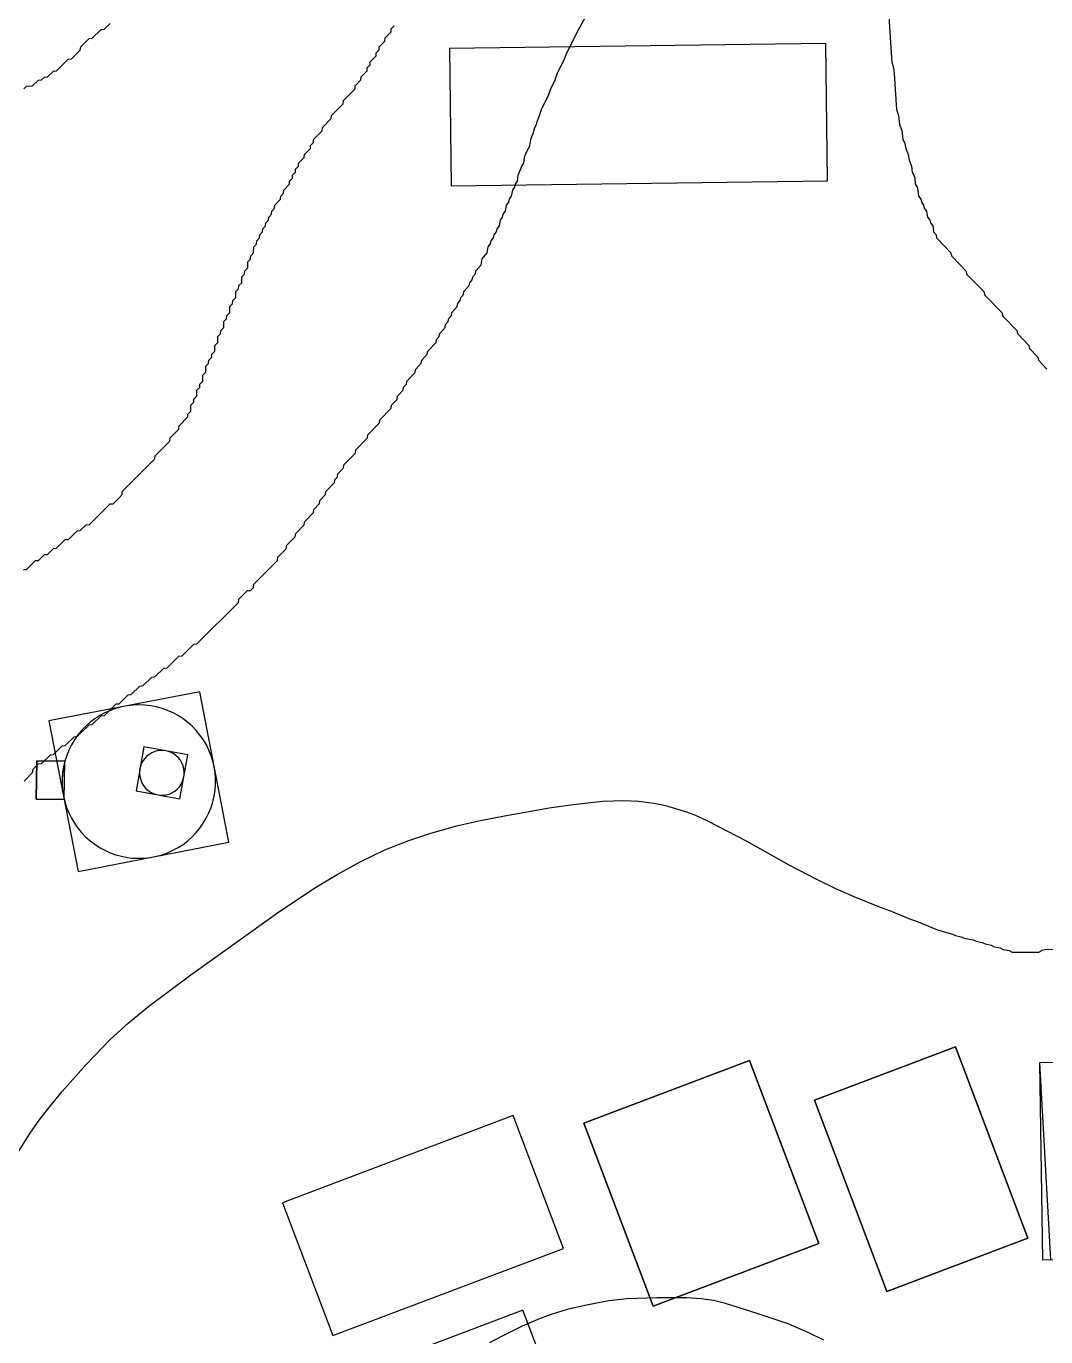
# Model space of a CAD drawing. Header units: millimetres. Extents: x 0 to 600000, y 0 to 540000.
# Drawn here: x 300605 to 385944, y 124832 to 234607 of the extents above; entities that cross this region are included whole.
import ezdxf

# ---------------------------------------------------------------- set-up
doc = ezdxf.new("R2010")
doc.units = ezdxf.units.MM
for name, color, linetype in [('BLDG_BOX_CAMPUS', 5, 'Continuous'), ('BLDG_BOX_RASTER', 1, 'Continuous'), ('BLDG_FOOTPRINT_CAMPUS', 8, 'Continuous'), ('BLDG_FOOTPRINT_RASTER', 12, 'Continuous'), ('CONTOUR_59', 22, 'Continuous'), ('CONTOUR_60', 14, 'Continuous'), ('CONTOUR_61', 14, 'Continuous'), ('CONTOUR_62', 12, 'Continuous')]:
    doc.layers.add(name, color=color, linetype=linetype)

msp = doc.modelspace()

# ---------------------------------------------------------------- linework, layer by layer
at = {"layer": 'BLDG_BOX_CAMPUS'}
for points in [[(367673, 221646, 59956), (367527, 233145, 59988), (336030, 232745, 60642), (336176, 221246, 60285), (367673, 221646, 59956)], [(304945, 163815, 59595), (317564, 166253, 59181), (315128, 178863, 59814), (302509, 176425, 60177), (304945, 163815, 59595)], [(314132, 173585, 59624), (310451, 174242, 59779), (309794, 170561, 59655), (313475, 169904, 59493), (314132, 173585, 59624)], [(301445, 169858, 59930), (303791, 169824, 59844), (303838, 173036, 59949), (301492, 173071, 60020), (301445, 169858, 59930)]]:
    msp.add_polyline3d(points, close=True, dxfattribs=at)
at = {"layer": 'BLDG_BOX_RASTER'}
for points in [[(384437, 133100, 58898), (378376, 149107, 58955), (366575, 144639, 58976), (372636, 128632, 58974), (384437, 133100, 58898)], [(366954, 132655, 58980), (361152, 147980, 58985), (347278, 142728, 58993), (353080, 127402, 59000), (366954, 132655, 58980)], [(385684, 131273, 58894), (406184, 131599, 58573), (405922, 148108, 58553), (385421, 147782, 58914), (385684, 131273, 58894)], [(341368, 143363, 58994), (322059, 136052, 58991), (326271, 124926, 58991), (345580, 132236, 58996), (341368, 143363, 58994)], [(342179, 127062, 58998), (328788, 121992, 58994), (332817, 111350, 59298), (346208, 116420, 59468), (342179, 127062, 58998)]]:
    msp.add_polyline3d(points, close=True, dxfattribs=at)
at = {"layer": 'BLDG_FOOTPRINT_CAMPUS'}
for points in [[(367673, 221646, 59956), (367527, 233145, 59988), (336030, 232745, 60642), (336176, 221246, 60285), (367673, 221646, 59956)], [(316458, 171580, 59454), (316421, 172071, 59477), (316346, 172558, 59501), (316234, 173037, 59525), (316086, 173507, 59551), (315902, 173964, 59577), (315684, 174405, 59604), (315433, 174828, 59631), (315150, 175231, 59658), (314837, 175611, 59685), (314496, 175966, 59712), (314129, 176294, 59738), (313737, 176593, 59765), (313324, 176860, 59790), (312892, 177096, 59815), (312443, 177298, 59839), (311980, 177464, 59862), (311505, 177595, 59883), (311022, 177689, 59903), (310533, 177746, 59922), (310041, 177765, 59939), (309549, 177747, 59954), (309060, 177691, 59968), (308577, 177597, 59980), (308102, 177467, 59988), (307639, 177301, 59997), (307189, 177100, 60000), (306757, 176865, 60000), (306343, 176598, 60001), (305951, 176300, 60005), (305584, 175973, 60001), (305242, 175618, 60000), (304929, 175239, 59999), (304645, 174836, 59991), (304393, 174413, 59984), (304174, 173972, 59974), (303990, 173516, 59962), (303841, 173047, 59950), (303729, 172567, 59936), (303653, 172081, 59922), (303615, 171590, 59907), (303615, 171098, 59891), (303652, 170607, 59874), (303727, 170120, 59856), (303839, 169641, 59837), (303987, 169171, 59816), (304170, 168715, 59794), (304388, 168273, 59771), (304640, 167850, 59748), (304923, 167447, 59723), (305236, 167067, 59697), (305577, 166712, 59671), (305944, 166384, 59645), (306335, 166086, 59618), (306748, 165818, 59592), (307181, 165582, 59566), (307630, 165381, 59540), (308093, 165214, 59515), (308567, 165083, 59490), (309051, 164989, 59467), (309540, 164932, 59445), (310032, 164913, 59424), (310523, 164931, 59405), (311013, 164987, 59388), (311496, 165081, 59372), (311971, 165211, 59358), (312434, 165377, 59347), (312883, 165578, 59337), (313316, 165813, 59330), (313730, 166080, 59325), (314121, 166378, 59322), (314489, 166706, 59321), (314831, 167060, 59323), (315144, 167440, 59327), (315428, 167842, 59333), (315680, 168265, 59341), (315898, 168706, 59352), (316083, 169162, 59364), (316232, 169632, 59379), (316344, 170111, 59395), (316420, 170597, 59413), (316458, 171088, 59433), (316458, 171580, 59454)], [(313836, 172143, 59573), (313807, 172409, 59586), (313740, 172668, 59599), (313637, 172915, 59613), (313501, 173145, 59627), (313332, 173353, 59642), (313136, 173535, 59657), (312916, 173687, 59671), (312677, 173806, 59684), (312423, 173890, 59697), (312160, 173937, 59708), (311893, 173946, 59717), (311627, 173917, 59725), (311368, 173850, 59732), (311121, 173748, 59736), (310891, 173611, 59739), (310683, 173442, 59739), (310501, 173246, 59737), (310349, 173026, 59734), (310230, 172787, 59728), (310146, 172533, 59721), (310099, 172270, 59712), (310090, 172003, 59702), (310119, 171737, 59690), (310186, 171478, 59677), (310289, 171231, 59664), (310425, 171001, 59650), (310594, 170793, 59635), (310790, 170611, 59621), (311010, 170459, 59607), (311249, 170340, 59593), (311503, 170256, 59581), (311766, 170209, 59569), (312033, 170200, 59559), (312299, 170229, 59550), (312558, 170296, 59543), (312805, 170399, 59538), (313035, 170535, 59536), (313243, 170704, 59535), (313425, 170900, 59536), (313577, 171120, 59540), (313696, 171359, 59546), (313780, 171613, 59553), (313827, 171876, 59563), (313836, 172143, 59573)], [(301492, 173071, 60020), (303838, 173036, 59949), (303717, 172509, 59935), (303641, 171973, 59919), (303611, 171433, 59902), (303626, 170892, 59884), (303686, 170354, 59865), (303791, 169824, 59844), (301445, 169858, 59930), (301492, 173071, 60020)]]:
    msp.add_polyline3d(points, close=True, dxfattribs=at)
at = {"layer": 'BLDG_FOOTPRINT_RASTER'}
for points in [[(366575, 144639, 58976), (378376, 149107, 58955), (384437, 133100, 58898), (372636, 128632, 58974), (366575, 144639, 58976)], [(347278, 142728, 58993), (361152, 147980, 58985), (366954, 132655, 58980), (353080, 127402, 59000), (347278, 142728, 58993)], [(385421, 147782, 58914), (386337, 131283, 58889), (406184, 131599, 58573), (405451, 147929, 58566), (385421, 147782, 58914)], [(326271, 124926, 58991), (345580, 132236, 58996), (341368, 143363, 58994), (322059, 136052, 58991), (326271, 124926, 58991)], [(332817, 111350, 59298), (346208, 116420, 59468), (342179, 127062, 58998), (328788, 121992, 58994), (332817, 111350, 59298)]]:
    msp.add_polyline3d(points, close=True, dxfattribs=at)
at = {"layer": 'CONTOUR_59'}
for points in [[(299357, 139375, 59000), (300875, 141808, 59000), (301596, 142875, 59000), (302375, 143881, 59000), (303625, 145389, 59000), (305625, 147641, 59000), (307625, 149724, 59000), (309125, 151103, 59000), (310875, 152526, 59000), (314375, 155161, 59000), (321625, 160337, 59000), (324692, 162375, 59000), (326625, 163560, 59000), (328548, 164625, 59000), (330625, 165622, 59000), (332625, 166414, 59000), (334375, 166997, 59000), (336625, 167622, 59000), (338625, 168073, 59000), (340625, 168473, 59000), (344375, 169137, 59000), (346375, 169429, 59000), (348875, 169692, 59000), (350625, 169748, 59000), (351875, 169689, 59000), (353125, 169531, 59000), (354125, 169323, 59000), (355875, 168802, 59000), (356625, 168510, 59000), (357625, 168051, 59000), (360875, 166367, 59000), (364443, 164375, 59000), (366808, 163125, 59000), (368344, 162375, 59000), (369875, 161712, 59000), (371950, 160875, 59000), (372875, 160541, 59000), (374625, 159814, 59000), (375125, 159653, 59000), (376875, 158908, 59000), (378125, 158547, 59000), (378375, 158437, 59000), (378875, 158321, 59000), (379125, 158210, 59000), (379875, 158080, 59000), (380125, 157966, 59000), (380625, 157854, 59000), (380875, 157734, 59000), (381375, 157625, 59000), (381625, 157500, 59000), (382125, 157407, 59000), (382375, 157268, 59000), (382875, 157194, 59000), (383125, 157042, 59000), (383375, 157036, 59000), (385375, 157054, 59000), (385526, 157125, 59000), (385625, 157224, 59000), (385875, 157267, 59000), (387875, 157316, 59000)], [(367375, 124538, 59000), (366125, 125170, 59000), (364375, 125928, 59000), (361875, 126766, 59000), (359125, 127611, 59000), (358125, 127873, 59000), (357125, 128013, 59000), (355875, 128094, 59000), (353375, 128102, 59000), (350875, 128015, 59000), (349375, 127830, 59000), (347375, 127466, 59000), (345875, 127105, 59000), (344625, 126725, 59000), (343625, 126368, 59000), (342125, 125735, 59000), (340375, 124868, 59000), (339375, 124315, 59000)]]:
    msp.add_polyline3d(points, dxfattribs=at)
at = {"layer": 'CONTOUR_60'}
for points in [[(300419, 171375, 60000), (301125, 172091, 60000), (301174, 172375, 60000), (301625, 172826, 60000), (301875, 172848, 60000), (302625, 173584, 60000), (302875, 173602, 60000), (303625, 174337, 60000), (303875, 174354, 60000), (304625, 175089, 60000), (304875, 175105, 60000), (305875, 176090, 60000), (306125, 176105, 60000), (306875, 176841, 60000), (307150, 176875, 60000), (308125, 177841, 60000), (308375, 177856, 60000), (309125, 178592, 60000), (309400, 178625, 60000), (310125, 179342, 60000), (310399, 179375, 60000), (311125, 180093, 60000), (311399, 180125, 60000), (312125, 180844, 60000), (312398, 180875, 60000), (313375, 181843, 60000), (313648, 181875, 60000), (314625, 182844, 60000), (314897, 182875, 60000), (318375, 186350, 60000), (318412, 186625, 60000), (318875, 187091, 60000), (319125, 187338, 60000), (319375, 187355, 60000), (319625, 187601, 60000), (319661, 187875, 60000), (321625, 189847, 60000), (321663, 190125, 60000), (322375, 190845, 60000), (322416, 191125, 60000), (323125, 191843, 60000), (323169, 192125, 60000), (323875, 192841, 60000), (323921, 193125, 60000), (324652, 193875, 60000), (324671, 194125, 60000), (325153, 194625, 60000), (325174, 194875, 60000), (325655, 195375, 60000), (325678, 195625, 60000), (326404, 196375, 60000), (326425, 196625, 60000), (326659, 196875, 60000), (326684, 197125, 60000), (327160, 197625, 60000), (327187, 197875, 60000), (328125, 198829, 60000), (328160, 198875, 60000), (328188, 199125, 60000), (329125, 200078, 60000), (329161, 200125, 60000), (329190, 200375, 60000), (330125, 201326, 60000), (330163, 201375, 60000), (330192, 201625, 60000), (331163, 202625, 60000), (331191, 202875, 60000), (331625, 203320, 60000), (331665, 203375, 60000), (331695, 203625, 60000), (332167, 204125, 60000), (332195, 204375, 60000), (332423, 204625, 60000), (332458, 204875, 60000), (333125, 205564, 60000), (333171, 205625, 60000), (333205, 205875, 60000), (333673, 206375, 60000), (333709, 206625, 60000), (334175, 207125, 60000), (334213, 207375, 60000), (334923, 208125, 60000), (334956, 208375, 60000), (335180, 208625, 60000), (335218, 208875, 60000), (335678, 209375, 60000), (335713, 209625, 60000), (335932, 209875, 60000), (335971, 210125, 60000), (336188, 210375, 60000), (336231, 210625, 60000), (336684, 211125, 60000), (336724, 211375, 60000), (336939, 211625, 60000), (336981, 211875, 60000), (337194, 212125, 60000), (337243, 212375, 60000), (337690, 212875, 60000), (337734, 213125, 60000), (337945, 213375, 60000), (337991, 213625, 60000), (338200, 213875, 60000), (338252, 214125, 60000), (338690, 214625, 60000), (338770, 215125, 60000), (339194, 215625, 60000), (339271, 216125, 60000), (339463, 216375, 60000), (339518, 216625, 60000), (339714, 216875, 60000), (339769, 217125, 60000), (339964, 217375, 60000), (340019, 217625, 60000), (340209, 217875, 60000), (340298, 218375, 60000), (340477, 218625, 60000), (340538, 218875, 60000), (340719, 219125, 60000), (340818, 219625, 60000), (340988, 219875, 60000), (341055, 220125, 60000), (341229, 220375, 60000), (341336, 220875, 60000), (341498, 221125, 60000), (341568, 221375, 60000), (341733, 221625, 60000), (341794, 222125, 60000), (342101, 222875, 60000), (342250, 223125, 60000), (342319, 223625, 60000), (342403, 223875, 60000), (342767, 224625, 60000), (342844, 225125, 60000), (342924, 225375, 60000), (343049, 225625, 60000), (343185, 226125, 60000), (343310, 226375, 60000), (343366, 226625, 60000), (343576, 227125, 60000), (343732, 227625, 60000), (344342, 228875, 60000), (344510, 229375, 60000), (344869, 230125, 60000), (345050, 230625, 60000), (345662, 231875, 60000), (345857, 232375, 60000), (346875, 234413, 60000), (348875, 237995, 60000)], [(372678, 237625, 60000), (372995, 232375, 60000), (373070, 231625, 60000), (373199, 231125, 60000), (373263, 230625, 60000), (373447, 227625, 60000), (373619, 227125, 60000), (373712, 226375, 60000), (373897, 225875, 60000), (373984, 225125, 60000), (374110, 224875, 60000), (374230, 224375, 60000), (374436, 223875, 60000), (374498, 223375, 60000), (374706, 222875, 60000), (374761, 222375, 60000), (374904, 222125, 60000), (374975, 221875, 60000), (375024, 221375, 60000), (375182, 221125, 60000), (375244, 220875, 60000), (375290, 220375, 60000), (375474, 220125, 60000), (375530, 219875, 60000), (375719, 219625, 60000), (375778, 219375, 60000), (375962, 219125, 60000), (376046, 218625, 60000), (376240, 218375, 60000), (376291, 218125, 60000), (376486, 217875, 60000), (376559, 217375, 60000), (376768, 217125, 60000), (376811, 216875, 60000), (376875, 216788, 60000), (378001, 215625, 60000), (378056, 215375, 60000), (378125, 215286, 60000), (379257, 214125, 60000), (379309, 213875, 60000), (379375, 213791, 60000), (380764, 212375, 60000), (380813, 212125, 60000), (380875, 212046, 60000), (382271, 210625, 60000), (382317, 210375, 60000), (382375, 210301, 60000), (383527, 209125, 60000), (383570, 208875, 60000), (383625, 208805, 60000), (384533, 207875, 60000), (384573, 207625, 60000), (385290, 206875, 60000), (385327, 206625, 60000), (386045, 205875, 60000)]]:
    msp.add_polyline3d(points, dxfattribs=at)
at = {"layer": 'CONTOUR_61'}
msp.add_polyline3d([(300375, 189102, 61000), (300625, 189112, 61000), (301375, 189851, 61000), (301625, 189861, 61000), (302125, 190352, 61000), (302375, 190362, 61000), (302875, 190853, 61000), (303142, 190875, 61000), (303875, 191603, 61000), (304142, 191625, 61000), (304875, 192353, 61000), (305125, 192362, 61000), (305625, 192855, 61000), (305890, 192875, 61000), (307625, 194604, 61000), (307875, 194613, 61000), (308375, 195110, 61000), (308637, 195375, 61000), (308646, 195625, 61000), (311375, 198360, 61000), (311396, 198625, 61000), (312625, 199860, 61000), (312645, 200125, 61000), (313375, 200860, 61000), (313395, 201125, 61000), (314135, 201875, 61000), (314141, 202125, 61000), (314385, 202375, 61000), (314395, 202875, 61000), (314625, 203105, 61000), (314644, 203375, 61000), (314886, 203625, 61000), (314897, 204125, 61000), (315125, 204353, 61000), (315145, 204625, 61000), (315386, 204875, 61000), (315398, 205375, 61000), (315637, 205625, 61000), (315650, 206125, 61000), (315875, 206350, 61000), (315898, 206625, 61000), (316139, 206875, 61000), (316147, 207125, 61000), (316387, 207375, 61000), (316399, 207875, 61000), (316638, 208125, 61000), (316651, 208625, 61000), (316875, 208849, 61000), (316899, 209125, 61000), (317138, 209375, 61000), (317152, 209875, 61000), (317375, 210098, 61000), (317399, 210375, 61000), (317639, 210625, 61000), (317652, 211125, 61000), (317875, 211348, 61000), (317900, 211625, 61000), (318139, 211875, 61000), (318153, 212375, 61000), (318375, 212597, 61000), (318400, 212875, 61000), (318639, 213125, 61000), (318654, 213625, 61000), (318875, 213846, 61000), (318901, 214125, 61000), (319140, 214375, 61000), (319155, 214875, 61000), (319375, 215095, 61000), (319402, 215375, 61000), (319640, 215625, 61000), (319656, 216125, 61000), (319875, 216344, 61000), (319904, 216625, 61000), (320143, 216875, 61000), (320154, 217125, 61000), (320393, 217375, 61000), (320404, 217625, 61000), (320643, 217875, 61000), (320654, 218125, 61000), (320893, 218375, 61000), (320904, 218625, 61000), (321143, 218875, 61000), (321155, 219125, 61000), (321394, 219375, 61000), (321407, 219625, 61000), (321892, 220125, 61000), (321903, 220375, 61000), (322143, 220625, 61000), (322156, 220875, 61000), (322641, 221375, 61000), (322652, 221625, 61000), (322892, 221875, 61000), (322903, 222125, 61000), (323143, 222375, 61000), (323154, 222625, 61000), (323394, 222875, 61000), (323407, 223125, 61000), (323875, 223600, 61000), (323905, 223875, 61000), (324392, 224375, 61000), (324403, 224625, 61000), (324644, 224875, 61000), (324657, 225125, 61000), (325375, 225852, 61000), (325405, 226125, 61000), (326142, 226875, 61000), (326154, 227125, 61000), (327125, 228105, 61000), (327152, 228375, 61000), (328139, 229375, 61000), (328149, 229625, 61000), (328625, 230105, 61000), (328649, 230375, 61000), (329139, 230875, 61000), (329148, 231125, 61000), (329390, 231375, 61000), (329400, 231625, 61000), (329889, 232125, 61000), (329898, 232375, 61000), (330140, 232625, 61000), (330150, 232875, 61000), (330625, 233355, 61000), (330649, 233625, 61000), (331138, 234125, 61000), (331147, 234375, 61000), (331390, 234625, 61000)], dxfattribs=at)
at = {"layer": 'CONTOUR_62'}
msp.add_polyline3d([(300407, 229375, 62000), (300625, 229593, 62000), (301125, 229610, 62000), (301625, 230093, 62000), (301875, 230106, 62000), (302125, 230346, 62000), (302375, 230358, 62000), (302875, 230844, 62000), (303125, 230857, 62000), (304125, 231842, 62000), (304399, 231875, 62000), (305125, 232600, 62000), (305164, 232875, 62000), (305875, 233585, 62000), (306125, 233603, 62000), (306875, 234337, 62000), (307125, 234353, 62000), (307625, 234839, 62000)], dxfattribs=at)

doc.saveas('drawing.dxf')
